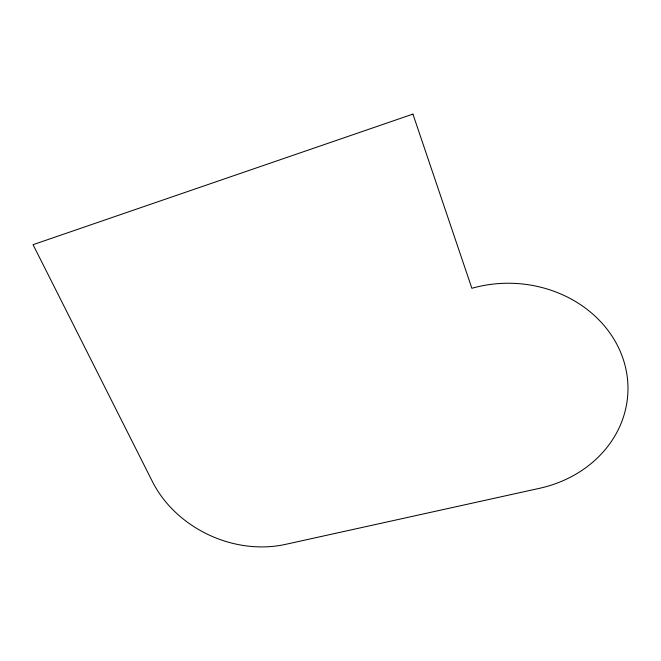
<?xml version="1.0" encoding="UTF-8"?>
<svg xmlns="http://www.w3.org/2000/svg" width="661" height="661" viewBox="0 0 661 661"><rect width="100%" height="100%" fill="white"/><g stroke="black" fill="none" stroke-linecap="round" stroke-linejoin="round"><path stroke-width="0.99" d="M412.927 114.105L33.05 244.677L152.41 481.58A107.784 89.656 24.4 0 0 285.486 544.375L539.574 488.297A118.451 104.058 2.4 0 0 623.034 358.659A118.451 104.058 2.4 0 0 471.88 288.295L412.927 114.105"/></g></svg>
